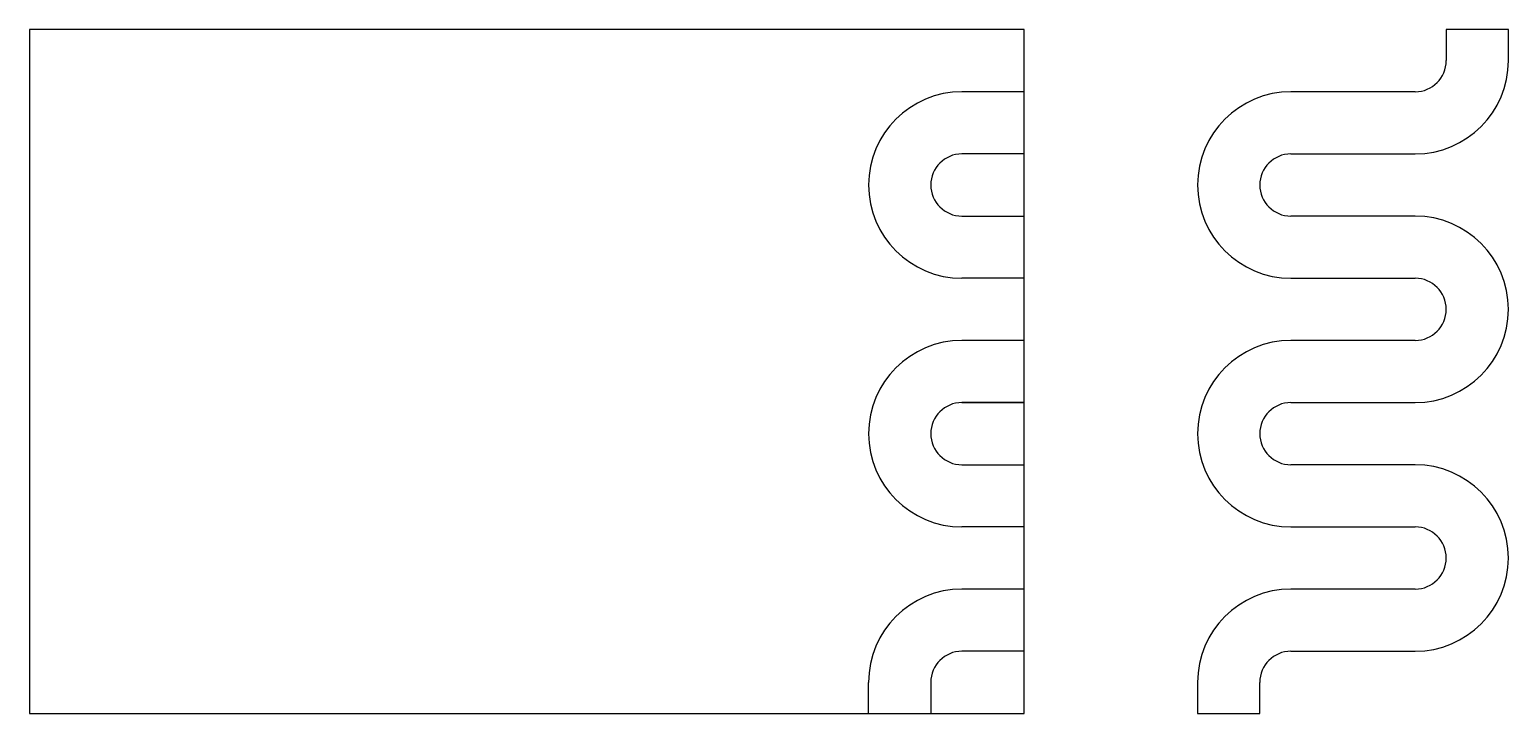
# Model space of a CAD drawing. Extents: x 0 to 357, y 0 to 165.
import ezdxf

# ---------------------------------------------------------------- set-up
doc = ezdxf.new("R2010")
doc.units = 0
doc.layers.add('1', color=7, linetype='CONTINUOUS')

msp = doc.modelspace()

# ---------------------------------------------------------------- linework, layer by layer
at = {"layer": '1', "color": 7, "linetype": 'CONTINUOUS'}
for p, q in [((0, 165), (0, 0)), ((240, 165), (0, 165)), ((240, 0), (240, 165)), ((341.89512, 165), (341.89512, 157.5)), ((356.89512, 165), (341.89512, 165)), ((356.89512, 157.5), (356.89512, 165)), ((240, 150), (225, 150)), ((334.39512, 150), (304.39512, 150)), ((240, 135), (225, 135)), ((304.39512, 135), (334.39512, 135)), ((225, 120), (240, 120)), ((334.39512, 120), (304.39512, 120)), ((240, 105), (225, 105)), ((304.39512, 105), (334.39512, 105)), ((240, 90), (225, 90)), ((334.39512, 90), (304.39512, 90)), ((225, 75), (240, 75)), ((240, 75), (225, 75)), ((304.39512, 75), (334.39512, 75)), ((225, 60), (240, 60)), ((334.39512, 60), (304.39512, 60)), ((240, 45), (225, 45)), ((304.39512, 45), (334.39512, 45)), ((240, 30), (225, 30)), ((334.39512, 30), (304.39512, 30)), ((240, 15), (225, 15)), ((304.39512, 15), (334.39512, 15)), ((202.5, 0), (202.5, 7.5)), ((217.5, 7.5), (217.5, 0)), ((281.89512, 7.5), (281.89512, 0)), ((296.89512, 0), (296.89512, 7.5)), ((0, 0), (240, 0)), ((281.89512, 0), (296.89512, 0))]:
    msp.add_line(p, q, dxfattribs=at)
for centre, radius, start, end in [((334.39512, 157.5), 7.5, 270, 0), ((334.39512, 157.5), 22.5, 270, 360), ((225, 127.5), 22.5, 90, 270), ((304.39512, 127.5), 22.5, 90, 270), ((225, 127.5), 7.5, 90, 270), ((304.39512, 127.5), 7.5, 90, 270), ((334.39512, 97.5), 22.5, 270, 90), ((334.39512, 97.5), 7.5, 270, 90), ((225, 67.5), 22.5, 90, 270), ((304.39512, 67.5), 22.5, 90, 270), ((225, 67.5), 7.5, 90, 270), ((225, 67.5), 7.5, 90, 270), ((304.39512, 67.5), 7.5, 90, 270), ((334.39512, 37.5), 22.5, 270, 90), ((334.39512, 37.5), 7.5, 270, 90), ((225, 7.5), 22.5, 90, 180), ((304.39512, 7.5), 22.5, 90, 180), ((225, 7.5), 7.5, 90, 180), ((304.39512, 7.5), 7.5, 90, 180)]:
    msp.add_arc(centre, radius, start, end, dxfattribs=at)

doc.saveas('drawing.dxf')
